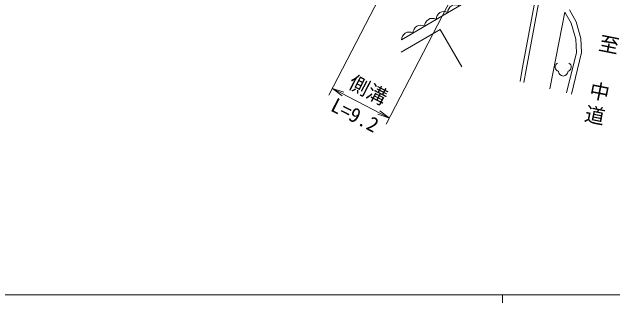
# Model space of a CAD drawing. Units: millimetres, scale not verified. Extents: x 40000 to 680000, y 20000 to 380000.
# Drawn here: x 106759 to 181784, y 204000 to 240344 of the extents above; entities that cross this region are included whole.
import ezdxf
from ezdxf.enums import TextEntityAlignment as Align

# ---------------------------------------------------------------- set-up
doc = ezdxf.new("R2010")
doc.units = ezdxf.units.MM
doc.header["$LTSCALE"] = 1000
for name, color, linetype, lineweight in [('M-BGD', 7, 'Continuous', 13), ('M-STR-HTXT', 7, 'Continuous', 13), ('M-TTL-BAND', 7, 'Continuous', 13)]:
    doc.layers.add(name, color=color, linetype=linetype, lineweight=lineweight)
doc.styles.add('@ＭＳ ゴシック', font='')
doc.styles.add('ＭＳ ゴシック', font='')
doc.styles.get('@ＭＳ ゴシック').set_extended_font_data('@MS Gothic')
doc.styles.get('ＭＳ ゴシック').set_extended_font_data('MS Gothic')

msp = doc.modelspace()

# ---------------------------------------------------------------- linework, layer by layer
at = {"layer": 'M-BGD'}
for p, q in [((170458, 233225), (172429, 243899)), ((170950, 233136), (172921, 243811)), ((165483, 242830), (155393, 236852)), ((173890, 230761), (175786, 240329)), ((176577, 238933), (175786, 240329)), ((177190, 239138), (176342, 240635)), ((177140, 236948), (176577, 238933)), ((177782, 237051), (177190, 239138)), ((155355, 235346), (160197, 238155)), ((160197, 238155), (162911, 233477)), ((177217, 235291), (177140, 236948)), ((177864, 235278), (177782, 237051)), ((176000, 230240), (177217, 235291)), ((176614, 230088), (177864, 235278)), ((170180, 231679), (170458, 233225)), ((170666, 231559), (170950, 233136))]:
    msp.add_line(p, q, dxfattribs=at)
for centre, radius, start, end in [((162110, 240307), 952, 58.98666, 182.30934), ((160669, 239452), 952, 58.98666, 182.30934), ((159227, 238598), 952, 58.98666, 182.30934), ((157786, 237744), 952, 58.98666, 182.30934), ((156344, 236890), 952, 58.98666, 182.30934), ((175107, 233468), 536, 116.08703, 255.33416), ((176036, 233468), 536, 284.66584, 63.91297), ((175572, 232950), 600, 180, 360)]:
    msp.add_arc(centre, radius, start, end, dxfattribs=at)
at = {"layer": 'M-STR-HTXT'}
for p, q in [((146323, 229950), (172610, 280832)), ((153475, 226315), (178316, 274399)), ((146752, 230781), (153880, 227099)), ((146752, 230781), (147970, 229870)), ((146752, 230781), (148200, 230315)), ((153880, 227099), (152432, 227565)), ((153880, 227099), (152662, 228010))]:
    msp.add_line(p, q, dxfattribs=at)
at = {"layer": 'M-TTL-BAND'}
for p, q in [((40000, 205000), (579000, 205000)), ((168000, 205000), (168000, 204000))]:
    msp.add_line(p, q, dxfattribs=at)

# ---------------------------------------------------------------- texts
at = {"layer": 'M-BGD', "insert": (179231, 231878), "char_height": 1833, "attachment_point": 8, "rotation": 258.74, "style": '@ＭＳ ゴシック'}
msp.add_mtext('\\T1.2;至\u3000中道', dxfattribs=at)
at = {"layer": 'M-STR-HTXT', "style": 'ＭＳ ゴシック'}
for s, p in [('側溝', (150560, 229308)), ('L=9.2', (148911, 226161))]:
    msp.add_text(s, height=1833, rotation=332.678, dxfattribs=at).set_placement(p, align=Align.BOTTOM_CENTER)

doc.saveas('drawing.dxf')
